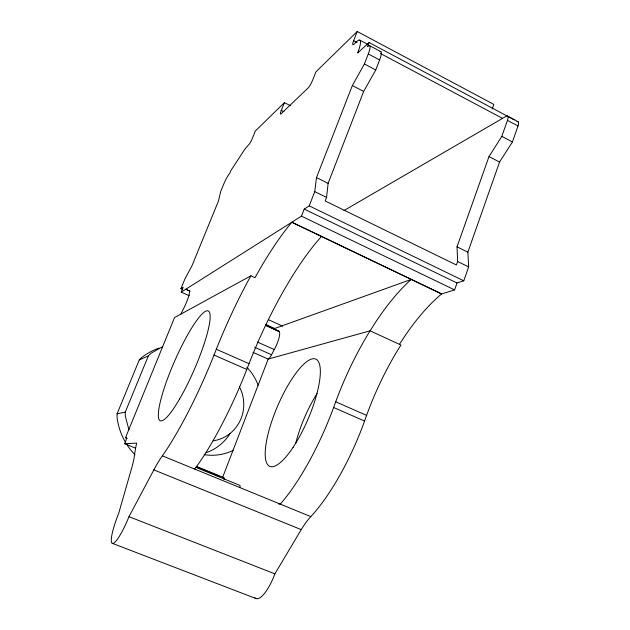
<?xml version="1.0" encoding="UTF-8"?>
<svg xmlns="http://www.w3.org/2000/svg" width="630" height="630" viewBox="0 0 630 630"><rect width="100%" height="100%" fill="white"/><g stroke="black" fill="none" stroke-linecap="round" stroke-linejoin="round"><path stroke-width="0.94" d="M159.004 348.106A64.701 63.157 85.1 0 0 141.845 357.352L139.269 359.927L117.07 413.847L117.07 417.595A64.701 63.157 85.1 0 0 125.26 441.929M239.912 487.344L240.093 485.486L195.725 467.302M343.941 210.554L506.063 116.322A7.269 2.362 -60.4 0 1 507.465 120.377L501.819 136.371L488.998 156.579L457.026 246.826L457.624 261.513L456.403 264.986L325.206 200.962L326.568 197.418L328.12 183.314L363.652 91.429L375.756 69.985L379.622 59.952A14.892 3.111 -62.6 0 0 380 51.676M189.236 295.722L181.22 292.115L301.463 216.145L304.211 209.089L309.212 205.86L314.74 191.63L316.496 177.581L352.359 85.554L364.384 64L368.29 53.952A14.931 2.961 -62.8 0 0 367.526 46.636L369.125 42.533L514.379 119.889M304.211 209.089L457.034 282.98L463.767 280.815L468.649 266.899L467.87 252.165L499.551 162.06L512.426 141.963L518.017 125.984A7.253 2.425 -60.2 0 0 516.994 121.692M399.428 344.342L405.515 335.073A145.955 57.086 -65.9 0 1 441.599 293.95L454.6 289.887L457.034 282.98M492.203 108.919L493.818 104.399L357.226 31.5L315.945 71.82L312.598 80.207A6.623 1.126 -63.6 0 1 308.188 87.901L281.043 113.809A6.119 0.976 -64.1 0 1 281.279 110.392L284.413 102.627L290.532 105.73M254.591 597.453A29.319 9.048 -69.6 0 0 274.877 573.851L301.258 529.625A49.809 16.868 -69.4 0 1 310.818 516.624A116.432 36.359 -66.9 0 0 364.573 421.06L366.613 415.39A145.892 57.306 -65.9 0 1 400.286 346.067L400.964 345.043L370.109 330.813L268.175 359.092L252.945 352.343M278.342 503.842L280.271 504.126A117.243 33.398 -66.8 0 0 333.616 407.492L335.711 401.798A147.176 52.841 -65.9 0 1 369.448 331.852L376.11 321.418A147.176 52.841 -65.9 0 1 411.24 279.413L273.735 328.829L278.94 331.451A13.789 3.363 -65.9 0 1 274.27 349.571L271.554 354.769A6.922 1.693 -66 0 1 268.175 359.092L222.563 477.532L223.729 477.619A5.04 1.252 -67.9 0 1 224.059 479.54M194.678 469.066A119.503 24.901 -66.5 0 0 246.802 369.432L249.047 363.668A150.775 39.785 -65.9 0 1 282.949 291.981L289.304 281.114A150.775 39.785 -65.9 0 1 321.528 236.447M369.125 42.533L357.675 52.944A23.625 4.481 -63 0 0 356.604 41.675L353.879 44.281A7.513 1.394 -62.8 0 1 353.603 40.698L357.226 31.5M250.89 275.814L174.518 317.591L125.504 437.732L126.307 437.669A5.158 0.803 -67.1 0 1 125.26 442.378L124.709 443.74L136.671 443.095L136.277 444.914A120.361 21.601 -66.4 0 0 134.395 455.687L134.34 456.159A39.627 6.52 -67.6 0 1 131.78 467.704L118.629 513.529A30.319 5.386 -67.9 0 0 112.431 543.391A30.319 5.386 -67.9 0 0 128.977 516.671L153.838 469.893A51.668 10.096 -67.8 0 1 162.351 455.852A120.361 21.601 -66.4 0 0 214.011 355.06L216.31 349.264A152.145 34.65 -65.9 0 1 250.268 276.916L250.89 275.814L255.008 277.712L260.631 267.797A151.972 35.304 -65.9 0 1 291.863 222.24L441.654 293.903M181.22 292.115L183.212 287.225L180.944 288.697L182.739 289.501M128.914 429.699L125.283 416.028L125.283 412.115L148.318 355.95L150.995 353.272L162.658 346.618M180.944 288.697L184.897 279.027L192.158 265.348L218.5 200.899L220.728 191.433L223.579 184.472A9.993 1.449 -64.9 0 1 229.737 173.392L230.927 170.486L245.125 148.79L248.952 144.451A5.528 0.819 -64.5 0 0 252.457 138.167L255.386 130.977L284.413 102.627M180.739 314.394L183.393 309.031A14.096 2.197 -65.9 0 0 189.22 290.989L185.85 289.186L190.189 291.147M233.084 450.23L231.753 451.048A51.715 50.03 82.4 0 1 204.214 454.655M139.269 359.927L148.318 355.95M117.07 413.847L125.283 412.115M112.305 543.336L255.882 598.5M128.977 516.671L274.877 573.851M153.838 469.893L301.258 529.625M162.351 455.852L310.818 516.624M124.709 443.74L135.411 448.111M196.489 466.452L223.729 477.619M125.504 437.732L127.276 438.456M196.332 466.775L218.949 476.052M214.011 355.06L246.802 369.432M333.616 407.492L364.573 421.06M216.31 349.264L249.047 363.668M335.711 401.798L366.613 415.39M254.677 347.264L271.554 354.769M257.386 342.035L274.27 349.571M265.726 324.458L274.696 328.506M265.687 325.198L278.948 331.183M265.608 325.442L278.94 331.451M268.451 319.709L282.657 326.143M291.863 222.24L441.599 293.95M301.463 216.145L454.6 289.887M309.212 205.86L463.767 280.815M314.74 191.63L326.568 197.418M457.624 261.513L468.649 266.899M316.496 177.581L328.12 183.314M457.026 246.826L467.87 252.165M281.279 110.392L283.909 111.723M352.359 85.554L363.652 91.429M488.998 156.579L499.551 162.06M364.384 64L375.756 69.985M501.819 136.371L512.426 141.963M368.29 53.952L379.622 59.952M359.817 40.123L367.597 44.265M369.676 45.722L380.906 51.691M507.465 120.377L518.017 125.984M380.418 53.479L502.543 118.369M353.603 40.698L357.076 42.541M507.552 116.109L518.065 121.708M258.048 385.395L257.639 383.867A51.715 50.03 82.4 0 0 246.865 367.282M295.793 443.063A57.984 18.034 -66.9 0 1 317.087 393.569M134.954 454.805A64.701 63.157 85.1 0 1 126.74 444.386M230.052 433.645A47.998 46.707 84 0 1 206.144 452.687M239.313 386.584A37.028 35.855 82.7 0 1 213.223 440.819M293.092 447.316A58.385 16.569 -66.8 0 0 316.543 359.494A58.385 16.569 -66.8 0 0 268.719 431.448A58.385 16.569 -66.8 0 0 293.092 447.316M179.566 399.05A59.913 10.702 -66.4 0 0 208.617 311.157A59.913 10.702 -66.4 0 0 164.517 387.23A59.913 10.702 -66.4 0 0 179.566 399.05"/></g></svg>
